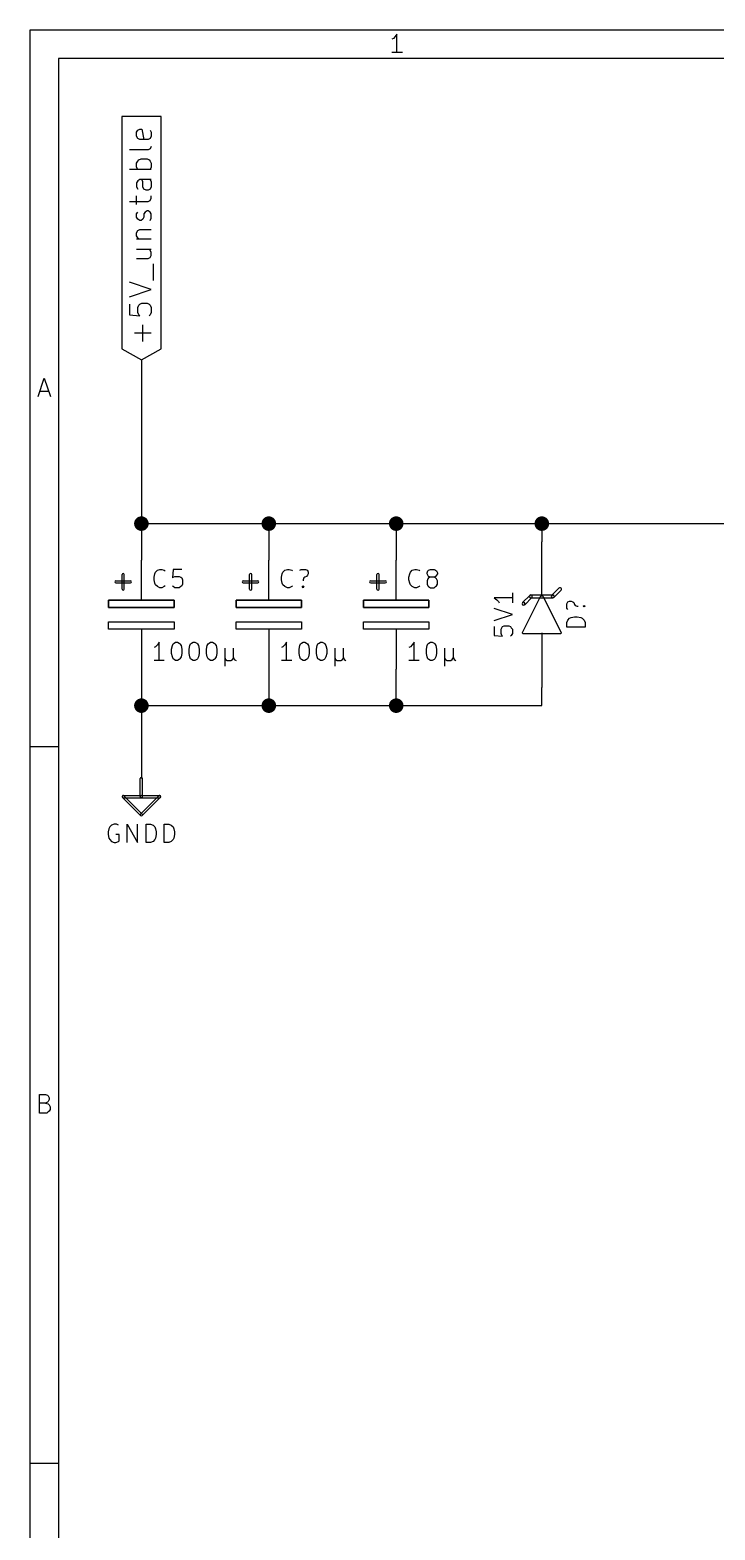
# Model space of a CAD drawing. Extents: x 10 to 287, y -200 to -10.
# Drawn here: x 10 to 57.8, y -114.7 to -10 of the extents above; entities that cross this region are included whole.
import ezdxf

# ---------------------------------------------------------------- set-up
doc = ezdxf.new("R2010")
doc.units = 0
doc.header["$MEASUREMENT"] = 0
doc.layers.add('BLACK', color=7, linetype='CONTINUOUS')
doc.layers.add('WHITE', color=7, linetype='CONTINUOUS')

msp = doc.modelspace()

# ---------------------------------------------------------------- linework, layer by layer
at = {"layer": 'Black'}
for p, q in [((10.0076, -10.0076), (10.0076, -200)), ((286.995, -10.0076), (10.0076, -10.0076)), ((35.4838, -10.4648), (35.3822, -10.5918)), ((35.6108, -10.287), (35.4838, -10.4648)), ((35.6108, -11.5824), (35.6108, -10.287)), ((35.3822, -10.5918), (35.2552, -10.6426)), ((11.9888, -11.9888), (11.9888, -198.018)), ((285.013, -11.9888), (11.9888, -11.9888)), ((35.9918, -11.5824), (35.2552, -11.5824)), ((17.78, -16.0528), (16.4084, -16.0528)), ((16.4084, -16.0528), (16.4084, -32.258)), ((19.1516, -16.0528), (17.78, -16.0528)), ((19.1516, -32.258), (19.1516, -16.0528)), ((17.4498, -17.145), (17.526, -16.9926)), ((17.4498, -17.4244), (17.4498, -17.145)), ((17.526, -17.5768), (17.4498, -17.4244)), ((17.526, -16.9926), (17.6784, -16.9164)), ((17.6784, -17.653), (17.526, -17.5768)), ((17.6784, -16.9164), (17.8054, -16.9164)), ((18.2626, -17.653), (17.6784, -17.653)), ((17.8054, -16.9164), (17.9578, -17.653)), ((18.3896, -17.5768), (18.2626, -17.653)), ((18.3896, -16.9926), (18.4658, -17.145)), ((18.4658, -17.4244), (18.3896, -17.5768)), ((18.4658, -17.145), (18.4658, -17.4244)), ((18.2626, -18.3642), (16.9418, -18.3642)), ((18.3896, -18.288), (18.2626, -18.3642)), ((18.4658, -18.1356), (18.3896, -18.288)), ((18.4658, -19.7358), (16.9418, -19.7358)), ((17.4498, -19.304), (17.526, -19.1516)), ((17.4498, -19.5834), (17.4498, -19.304)), ((17.526, -19.7358), (17.4498, -19.5834)), ((17.526, -19.1516), (17.6022, -19.0754)), ((17.6022, -19.0754), (17.7546, -18.9992)), ((17.7546, -18.9992), (18.1864, -18.9992)), ((18.1864, -18.9992), (18.3134, -19.0754)), ((18.3134, -19.0754), (18.3896, -19.1516)), ((18.3896, -19.1516), (18.4658, -19.304)), ((18.4658, -19.5834), (18.3896, -19.7358)), ((18.4658, -19.304), (18.4658, -19.5834)), ((17.526, -20.5232), (17.4498, -20.6756)), ((17.4498, -20.6756), (17.4498, -20.955)), ((17.6784, -20.447), (17.526, -20.5232)), ((18.4658, -20.447), (17.6784, -20.447)), ((17.8816, -20.5994), (17.8054, -20.447)), ((17.8816, -20.955), (17.8816, -20.5994)), ((18.3896, -20.447), (18.4658, -20.5994)), ((18.4658, -20.5994), (18.4658, -20.955)), ((16.9418, -21.971), (18.2626, -21.971)), ((17.4498, -20.955), (17.526, -21.1074)), ((17.4498, -22.1742), (17.4498, -21.59)), ((17.9578, -21.1074), (17.8816, -20.955)), ((18.1102, -21.1836), (17.9578, -21.1074)), ((18.2626, -21.1836), (18.1102, -21.1836)), ((18.3896, -21.1074), (18.2626, -21.1836)), ((18.2626, -21.971), (18.3896, -21.8948)), ((18.4658, -20.955), (18.3896, -21.1074)), ((18.3896, -21.8948), (18.4658, -21.7424)), ((18.4658, -21.7424), (18.4658, -21.59)), ((17.4498, -22.8346), (17.526, -22.7076)), ((17.4498, -23.0632), (17.4498, -22.8346)), ((18.034, -22.7076), (17.9578, -22.8346)), ((17.9578, -22.8346), (17.9578, -23.0632)), ((18.1864, -22.6314), (18.034, -22.7076)), ((18.2626, -22.6314), (18.1864, -22.6314)), ((18.3896, -22.7076), (18.2626, -22.6314)), ((18.4658, -22.8346), (18.3896, -22.7076)), ((18.4658, -23.1394), (18.4658, -22.8346)), ((17.526, -23.2156), (17.4498, -23.0632)), ((17.4498, -24.1554), (17.526, -24.003)), ((17.6784, -23.2918), (17.526, -23.2156)), ((17.526, -24.003), (17.6784, -23.9268)), ((17.7546, -23.2918), (17.6784, -23.2918)), ((17.6784, -23.9268), (18.4658, -23.9268)), ((17.8816, -23.2156), (17.7546, -23.2918)), ((17.9578, -23.0632), (17.8816, -23.2156)), ((18.3896, -23.2918), (18.4658, -23.1394)), ((17.4498, -24.3586), (17.4498, -24.1554)), ((17.526, -24.511), (17.4498, -24.3586)), ((17.4498, -24.5872), (18.4658, -24.5872)), ((17.6022, -24.5872), (17.526, -24.511)), ((17.4498, -25.2984), (18.4658, -25.2984)), ((17.4498, -25.9588), (18.2626, -25.9588)), ((18.2626, -25.9588), (18.3896, -25.8826)), ((18.3896, -25.3746), (18.3134, -25.2984)), ((18.4658, -25.527), (18.3896, -25.3746)), ((18.3896, -25.8826), (18.4658, -25.7302)), ((18.4658, -25.7302), (18.4658, -25.527)), ((18.6182, -27.4828), (18.6182, -26.3144)), ((18.4658, -28.1178), (16.9418, -27.6098)), ((16.9418, -28.6258), (18.4658, -28.1178)), ((16.9418, -29.1338), (16.9418, -29.8704)), ((17.526, -29.3624), (17.6022, -29.21)), ((17.6022, -29.21), (17.6784, -29.1338)), ((17.6784, -29.1338), (17.8054, -29.0576)), ((17.8054, -29.0576), (18.1864, -29.0576)), ((18.1864, -29.0576), (18.3134, -29.1338)), ((18.3134, -29.1338), (18.3896, -29.21)), ((18.3896, -29.21), (18.4658, -29.3624)), ((16.9418, -29.8704), (17.6784, -29.9466)), ((17.526, -29.718), (17.526, -29.3624)), ((17.6022, -29.8704), (17.526, -29.718)), ((17.6784, -29.9466), (17.6022, -29.8704)), ((18.3896, -29.8704), (18.3134, -29.9466)), ((18.4658, -29.718), (18.3896, -29.8704)), ((18.4658, -29.3624), (18.4658, -29.718)), ((18.4658, -31.1658), (17.2974, -31.1658)), ((17.8816, -31.75), (17.8816, -30.5816)), ((16.4084, -32.258), (17.78, -33.02)), ((17.78, -33.02), (19.1516, -32.258)), ((17.78, -33.02), (17.78, -46.99)), ((10.5664, -35.5854), (10.9982, -34.29)), ((10.9982, -34.29), (11.43, -35.5854)), ((10.6934, -35.2044), (11.303, -35.2044)), ((17.78, -44.45), (88.9, -44.45)), ((26.67, -44.45), (26.67, -46.99)), ((35.56, -44.45), (35.56, -46.99)), ((45.72, -44.45), (45.72, -45.72)), ((45.72, -49.53), (45.72, -45.72)), ((17.78, -49.784), (17.78, -46.99)), ((26.67, -49.784), (26.67, -46.99)), ((35.56, -49.784), (35.56, -46.99)), ((16.4338, -49.022), (16.4338, -48.006)), ((16.5862, -49.022), (16.5862, -48.006)), ((25.3238, -49.022), (25.3238, -48.006)), ((25.4762, -49.022), (25.4762, -48.006)), ((34.2138, -49.022), (34.2138, -48.006)), ((34.3662, -49.022), (34.3662, -48.006)), ((16.002, -48.4378), (17.018, -48.4378)), ((16.002, -48.5902), (17.018, -48.5902)), ((24.892, -48.4378), (25.908, -48.4378)), ((24.892, -48.5902), (25.908, -48.5902)), ((33.782, -48.4378), (34.798, -48.4378)), ((33.782, -48.5902), (34.798, -48.5902)), ((46.9138, -48.9458), (46.4058, -49.4538)), ((47.0662, -49.0982), (46.5582, -49.6062)), ((15.494, -50.292), (15.494, -49.784)), ((15.494, -49.784), (15.494, -50.292)), ((20.066, -49.784), (15.494, -49.784)), ((15.494, -49.784), (20.066, -49.784)), ((20.066, -49.784), (20.066, -50.292)), ((20.066, -50.292), (20.066, -49.784)), ((24.384, -50.292), (24.384, -49.784)), ((24.384, -49.784), (24.384, -50.292)), ((28.956, -49.784), (24.384, -49.784)), ((24.384, -49.784), (28.956, -49.784)), ((28.956, -49.784), (28.956, -50.292)), ((28.956, -50.292), (28.956, -49.784)), ((33.274, -50.292), (33.274, -49.784)), ((33.274, -49.784), (33.274, -50.292)), ((37.846, -49.784), (33.274, -49.784)), ((33.274, -49.784), (37.846, -49.784)), ((37.846, -49.784), (37.846, -50.292)), ((37.846, -50.292), (37.846, -49.784)), ((43.6626, -49.6316), (42.3926, -49.6316)), ((42.3926, -49.6316), (42.5704, -49.7586)), ((42.5704, -49.7586), (42.6974, -49.8856)), ((42.6974, -49.8856), (42.7482, -49.9872)), ((43.6626, -49.276), (43.6626, -49.9872)), ((44.8818, -49.4538), (44.3738, -49.9618)), ((44.3738, -52.0446), (45.6438, -49.4792)), ((45.0342, -49.6062), (44.5262, -50.1142)), ((44.958, -49.4284), (46.482, -49.4284)), ((44.958, -49.6316), (46.482, -49.6316)), ((45.6438, -49.4792), (45.6692, -49.4792)), ((45.6692, -49.4792), (45.6946, -49.4538)), ((45.6946, -49.4538), (45.7454, -49.4538)), ((45.7454, -49.4538), (45.7962, -49.5046)), ((45.7962, -49.5046), (47.0662, -52.0446)), ((15.494, -50.292), (20.066, -50.292)), ((20.066, -50.292), (15.494, -50.292)), ((24.384, -50.292), (28.956, -50.292)), ((28.956, -50.292), (24.384, -50.292)), ((33.274, -50.292), (37.846, -50.292)), ((37.846, -50.292), (33.274, -50.292)), ((43.6626, -50.8), (42.3926, -50.3682)), ((42.3926, -51.2064), (43.6626, -50.8)), ((15.494, -51.816), (15.494, -51.308)), ((15.494, -51.308), (20.066, -51.308)), ((20.066, -51.816), (15.494, -51.816)), ((17.78, -51.816), (17.78, -54.61)), ((20.066, -51.308), (20.066, -51.816)), ((24.384, -51.816), (24.384, -51.308)), ((24.384, -51.308), (28.956, -51.308)), ((28.956, -51.816), (24.384, -51.816)), ((26.67, -51.816), (26.67, -54.61)), ((28.956, -51.308), (28.956, -51.816)), ((33.274, -51.816), (33.274, -51.308)), ((33.274, -51.308), (37.846, -51.308)), ((37.846, -51.816), (33.274, -51.816)), ((35.56, -51.816), (35.56, -54.61)), ((37.846, -51.308), (37.846, -51.816)), ((42.3926, -51.6382), (42.3926, -52.2478)), ((42.3926, -52.2478), (42.9768, -52.2986)), ((42.8752, -51.816), (42.926, -51.7144)), ((42.8752, -52.1208), (42.8752, -51.816)), ((42.926, -52.2478), (42.8752, -52.1208)), ((42.926, -51.7144), (42.9768, -51.6382)), ((42.9768, -52.2986), (42.926, -52.2478)), ((42.9768, -51.6382), (43.1038, -51.5874)), ((43.1038, -51.5874), (43.4086, -51.5874)), ((43.4086, -51.5874), (43.5356, -51.6382)), ((43.5356, -51.6382), (43.5864, -51.7144)), ((43.5864, -52.2478), (43.5356, -52.2986)), ((43.5864, -51.7144), (43.6626, -51.816)), ((43.6626, -52.1208), (43.5864, -52.2478)), ((43.6626, -51.816), (43.6626, -52.1208)), ((44.3738, -52.0954), (44.3738, -52.0446)), ((44.4246, -52.1462), (44.3738, -52.0954)), ((47.0154, -52.1462), (44.4246, -52.1462)), ((45.72, -52.07), (45.72, -55.88)), ((47.0662, -52.0954), (47.0154, -52.1462)), ((47.0662, -52.0446), (47.0662, -52.0954)), ((18.7706, -53.0352), (18.669, -53.086)), ((18.8976, -52.9082), (18.7706, -53.0352)), ((19.0246, -52.7304), (18.8976, -52.9082)), ((19.0246, -54.0004), (19.0246, -52.7304)), ((19.8882, -53.213), (19.939, -52.959)), ((19.8882, -53.5178), (19.8882, -53.213)), ((19.939, -52.959), (19.9898, -52.832)), ((19.9898, -52.832), (20.066, -52.7812)), ((20.066, -52.7812), (20.1676, -52.7304)), ((20.1676, -52.7304), (20.2946, -52.7304)), ((20.2946, -52.7304), (20.4216, -52.7812)), ((20.4216, -52.7812), (20.4724, -52.832)), ((20.4724, -52.832), (20.5486, -52.959)), ((20.5486, -52.959), (20.5994, -53.213)), ((20.5994, -53.213), (20.5994, -53.5178)), ((21.1074, -53.213), (21.1582, -52.959)), ((21.1074, -53.5178), (21.1074, -53.213)), ((21.1582, -52.959), (21.209, -52.832)), ((21.209, -52.832), (21.2852, -52.7812)), ((21.2852, -52.7812), (21.3868, -52.7304)), ((21.3868, -52.7304), (21.5138, -52.7304)), ((21.5138, -52.7304), (21.6408, -52.7812)), ((21.6408, -52.7812), (21.6916, -52.832)), ((21.6916, -52.832), (21.7678, -52.959)), ((21.7678, -52.959), (21.8186, -53.213)), ((21.8186, -53.213), (21.8186, -53.5178)), ((22.3266, -53.213), (22.3774, -52.959)), ((22.3266, -53.5178), (22.3266, -53.213)), ((22.3774, -52.959), (22.4282, -52.832)), ((22.4282, -52.832), (22.5044, -52.7812)), ((22.5044, -52.7812), (22.606, -52.7304)), ((22.606, -52.7304), (22.733, -52.7304)), ((22.733, -52.7304), (22.86, -52.7812)), ((22.86, -52.7812), (22.9108, -52.832)), ((22.9108, -52.832), (22.987, -52.959)), ((22.987, -52.959), (23.0378, -53.213)), ((23.0378, -53.213), (23.0378, -53.5178)), ((23.5966, -53.1368), (23.5966, -54.4068)), ((24.2062, -53.7972), (24.2062, -53.1368)), ((27.6606, -53.0352), (27.559, -53.086)), ((27.7876, -52.9082), (27.6606, -53.0352)), ((27.9146, -52.7304), (27.7876, -52.9082)), ((27.9146, -54.0004), (27.9146, -52.7304)), ((28.7782, -53.213), (28.829, -52.959)), ((28.7782, -53.5178), (28.7782, -53.213)), ((28.829, -52.959), (28.8798, -52.832)), ((28.8798, -52.832), (28.956, -52.7812)), ((28.956, -52.7812), (29.0576, -52.7304)), ((29.0576, -52.7304), (29.1846, -52.7304)), ((29.1846, -52.7304), (29.3116, -52.7812)), ((29.3116, -52.7812), (29.3624, -52.832)), ((29.3624, -52.832), (29.4386, -52.959)), ((29.4386, -52.959), (29.4894, -53.213)), ((29.4894, -53.213), (29.4894, -53.5178)), ((29.9974, -53.213), (30.0482, -52.959)), ((29.9974, -53.5178), (29.9974, -53.213)), ((30.0482, -52.959), (30.099, -52.832)), ((30.099, -52.832), (30.1752, -52.7812)), ((30.1752, -52.7812), (30.2768, -52.7304)), ((30.2768, -52.7304), (30.4038, -52.7304)), ((30.4038, -52.7304), (30.5308, -52.7812)), ((30.5308, -52.7812), (30.5816, -52.832)), ((30.5816, -52.832), (30.6578, -52.959)), ((30.6578, -52.959), (30.7086, -53.213)), ((30.7086, -53.213), (30.7086, -53.5178)), ((31.2674, -53.1368), (31.2674, -54.4068)), ((31.877, -53.7972), (31.877, -53.1368)), ((36.5506, -53.0352), (36.449, -53.086)), ((36.6776, -52.9082), (36.5506, -53.0352)), ((36.8046, -52.7304), (36.6776, -52.9082)), ((36.8046, -54.0004), (36.8046, -52.7304)), ((37.6682, -53.213), (37.719, -52.959)), ((37.6682, -53.5178), (37.6682, -53.213)), ((37.719, -52.959), (37.7698, -52.832)), ((37.7698, -52.832), (37.846, -52.7812)), ((37.846, -52.7812), (37.9476, -52.7304)), ((37.9476, -52.7304), (38.0746, -52.7304)), ((38.0746, -52.7304), (38.2016, -52.7812)), ((38.2016, -52.7812), (38.2524, -52.832)), ((38.2524, -52.832), (38.3286, -52.959)), ((38.3286, -52.959), (38.3794, -53.213)), ((38.3794, -53.213), (38.3794, -53.5178)), ((38.9382, -53.1368), (38.9382, -54.4068)), ((39.5478, -53.7972), (39.5478, -53.1368)), ((19.3802, -54.0004), (18.669, -54.0004)), ((19.939, -53.7464), (19.8882, -53.5178)), ((19.9898, -53.8734), (19.939, -53.7464)), ((20.066, -53.9242), (19.9898, -53.8734)), ((20.1676, -54.0004), (20.066, -53.9242)), ((20.2946, -54.0004), (20.1676, -54.0004)), ((20.4216, -53.9242), (20.2946, -54.0004)), ((20.4724, -53.8734), (20.4216, -53.9242)), ((20.5486, -53.7464), (20.4724, -53.8734)), ((20.5994, -53.5178), (20.5486, -53.7464)), ((21.1582, -53.7464), (21.1074, -53.5178)), ((21.209, -53.8734), (21.1582, -53.7464)), ((21.2852, -53.9242), (21.209, -53.8734)), ((21.3868, -54.0004), (21.2852, -53.9242)), ((21.5138, -54.0004), (21.3868, -54.0004)), ((21.6408, -53.9242), (21.5138, -54.0004)), ((21.6916, -53.8734), (21.6408, -53.9242)), ((21.7678, -53.7464), (21.6916, -53.8734)), ((21.8186, -53.5178), (21.7678, -53.7464)), ((22.3774, -53.7464), (22.3266, -53.5178)), ((22.4282, -53.8734), (22.3774, -53.7464)), ((22.5044, -53.9242), (22.4282, -53.8734)), ((22.606, -54.0004), (22.5044, -53.9242)), ((22.733, -54.0004), (22.606, -54.0004)), ((22.86, -53.9242), (22.733, -54.0004)), ((22.9108, -53.8734), (22.86, -53.9242)), ((22.987, -53.7464), (22.9108, -53.8734)), ((23.0378, -53.5178), (22.987, -53.7464)), ((23.5966, -53.7972), (23.6474, -53.9242)), ((23.6474, -53.9242), (23.7744, -54.0004)), ((23.7744, -54.0004), (24.0284, -54.0004)), ((24.0284, -54.0004), (24.13, -53.9242)), ((24.13, -53.9242), (24.2062, -53.7972)), ((24.2062, -53.7972), (24.257, -53.9242)), ((24.257, -53.9242), (24.384, -54.0004)), ((28.2702, -54.0004), (27.559, -54.0004)), ((28.829, -53.7464), (28.7782, -53.5178)), ((28.8798, -53.8734), (28.829, -53.7464)), ((28.956, -53.9242), (28.8798, -53.8734)), ((29.0576, -54.0004), (28.956, -53.9242)), ((29.1846, -54.0004), (29.0576, -54.0004)), ((29.3116, -53.9242), (29.1846, -54.0004)), ((29.3624, -53.8734), (29.3116, -53.9242)), ((29.4386, -53.7464), (29.3624, -53.8734)), ((29.4894, -53.5178), (29.4386, -53.7464)), ((30.0482, -53.7464), (29.9974, -53.5178)), ((30.099, -53.8734), (30.0482, -53.7464)), ((30.1752, -53.9242), (30.099, -53.8734)), ((30.2768, -54.0004), (30.1752, -53.9242)), ((30.4038, -54.0004), (30.2768, -54.0004)), ((30.5308, -53.9242), (30.4038, -54.0004)), ((30.5816, -53.8734), (30.5308, -53.9242)), ((30.6578, -53.7464), (30.5816, -53.8734)), ((30.7086, -53.5178), (30.6578, -53.7464)), ((31.2674, -53.7972), (31.3182, -53.9242)), ((31.3182, -53.9242), (31.4452, -54.0004)), ((31.4452, -54.0004), (31.6992, -54.0004)), ((31.6992, -54.0004), (31.8008, -53.9242)), ((31.8008, -53.9242), (31.877, -53.7972)), ((31.877, -53.7972), (31.9278, -53.9242)), ((31.9278, -53.9242), (32.0548, -54.0004)), ((37.1602, -54.0004), (36.449, -54.0004)), ((37.719, -53.7464), (37.6682, -53.5178)), ((37.7698, -53.8734), (37.719, -53.7464)), ((37.846, -53.9242), (37.7698, -53.8734)), ((37.9476, -54.0004), (37.846, -53.9242)), ((38.0746, -54.0004), (37.9476, -54.0004)), ((38.2016, -53.9242), (38.0746, -54.0004)), ((38.2524, -53.8734), (38.2016, -53.9242)), ((38.3286, -53.7464), (38.2524, -53.8734)), ((38.3794, -53.5178), (38.3286, -53.7464)), ((38.9382, -53.7972), (38.989, -53.9242)), ((38.989, -53.9242), (39.116, -54.0004)), ((39.116, -54.0004), (39.37, -54.0004)), ((39.37, -54.0004), (39.4716, -53.9242)), ((39.4716, -53.9242), (39.5478, -53.7972)), ((39.5478, -53.7972), (39.5986, -53.9242)), ((39.5986, -53.9242), (39.7256, -54.0004)), ((17.78, -54.61), (17.78, -62.23)), ((26.67, -54.61), (26.67, -57.15)), ((35.56, -57.15), (35.56, -54.61)), ((45.72, -57.15), (45.72, -55.88)), ((17.78, -57.15), (45.72, -57.15)), ((10.0076, -59.9948), (11.9888, -59.9948)), ((17.7038, -63.5), (17.7038, -62.23)), ((17.8562, -63.5), (17.8562, -62.23)), ((17.7292, -64.8208), (16.4592, -63.5508)), ((16.51, -63.4238), (17.78, -63.4238)), ((16.51, -63.5762), (17.78, -63.5762)), ((17.8308, -64.7192), (16.5608, -63.4492)), ((18.9992, -63.4492), (17.7292, -64.7192)), ((17.78, -63.4238), (19.05, -63.4238)), ((17.78, -63.5762), (19.05, -63.5762)), ((19.1008, -63.5508), (17.8308, -64.8208)), ((15.5194, -65.7352), (15.4686, -65.9638)), ((15.5702, -65.6082), (15.5194, -65.7352)), ((15.6972, -65.4812), (15.5702, -65.6082)), ((15.875, -65.4304), (15.6972, -65.4812)), ((16.0528, -65.4304), (15.875, -65.4304)), ((16.1798, -65.4812), (16.0528, -65.4304)), ((16.7894, -66.7004), (16.7894, -65.4304)), ((16.7894, -65.4304), (17.5006, -66.7004)), ((17.5006, -66.7004), (17.5006, -65.4304)), ((18.1102, -66.7004), (18.1102, -65.4304)), ((18.1102, -65.4304), (18.415, -65.4304)), ((18.415, -65.4304), (18.5928, -65.4812)), ((18.5928, -65.4812), (18.7198, -65.6082)), ((18.7198, -65.6082), (18.7706, -65.7352)), ((18.7706, -65.7352), (18.8214, -65.9638)), ((19.3802, -66.7004), (19.3802, -65.4304)), ((19.3802, -65.4304), (19.685, -65.4304)), ((19.685, -65.4304), (19.8628, -65.4812)), ((19.8628, -65.4812), (19.9898, -65.6082)), ((19.9898, -65.6082), (20.0406, -65.7352)), ((20.0406, -65.7352), (20.0914, -65.9638)), ((15.4686, -65.9638), (15.4686, -66.1416)), ((15.4686, -66.1416), (15.5194, -66.3956)), ((15.5194, -66.3956), (15.5702, -66.4972)), ((15.5702, -66.4972), (15.6972, -66.6242)), ((15.6972, -66.6242), (15.875, -66.7004)), ((15.875, -66.7004), (16.002, -66.7004)), ((16.2306, -66.1416), (16.002, -66.1416)), ((16.002, -66.7004), (16.1798, -66.6242)), ((16.1798, -66.6242), (16.2306, -66.5734)), ((16.2306, -66.5734), (16.2306, -66.1416)), ((18.415, -66.7004), (18.1102, -66.7004)), ((18.5928, -66.6242), (18.415, -66.7004)), ((18.7198, -66.4972), (18.5928, -66.6242)), ((18.7706, -66.3956), (18.7198, -66.4972)), ((18.8214, -66.1416), (18.7706, -66.3956)), ((18.8214, -65.9638), (18.8214, -66.1416)), ((19.685, -66.7004), (19.3802, -66.7004)), ((19.8628, -66.6242), (19.685, -66.7004)), ((19.9898, -66.4972), (19.8628, -66.6242)), ((20.0406, -66.3956), (19.9898, -66.4972)), ((20.0914, -66.1416), (20.0406, -66.3956)), ((20.0914, -65.9638), (20.0914, -66.1416)), ((10.668, -85.5726), (10.668, -84.2772)), ((10.668, -84.2772), (11.0998, -84.2772)), ((11.0998, -84.2772), (11.2268, -84.328)), ((11.2268, -84.328), (11.2776, -84.3788)), ((11.2776, -84.7598), (11.2268, -84.8106)), ((11.2776, -84.3788), (11.3538, -84.5058)), ((11.3538, -84.6328), (11.2776, -84.7598)), ((11.3538, -84.5058), (11.3538, -84.6328)), ((11.0998, -84.8868), (10.668, -84.8868)), ((11.176, -85.5726), (10.668, -85.5726)), ((11.2268, -84.8106), (11.0998, -84.8868)), ((11.0998, -84.8868), (11.2776, -84.9376)), ((11.2776, -85.4964), (11.176, -85.5726)), ((11.2776, -84.9376), (11.3538, -85.0138)), ((11.3538, -85.4456), (11.2776, -85.4964)), ((11.3538, -85.0138), (11.4046, -85.1408)), ((11.4046, -85.3186), (11.3538, -85.4456)), ((11.4046, -85.1408), (11.4046, -85.3186)), ((10.0076, -110.007), (11.9888, -110.007))]:
    msp.add_line(p, q, dxfattribs=at)
at = {"layer": 'Black', "const_width": 0.508}
for points in [[(17.526, -44.45, 1), (18.034, -44.45, 1)], [(26.416, -44.45, 1), (26.924, -44.45, 1)], [(35.306, -44.45, 1), (35.814, -44.45, 1)], [(45.466, -44.45, 1), (45.974, -44.45, 1)], [(17.526, -57.15, 1), (18.034, -57.15, 1)], [(26.416, -57.15, 1), (26.924, -57.15, 1)], [(35.306, -57.15, 1), (35.814, -57.15, 1)]]:
    msp.add_lwpolyline(points, format="xyb", close=True, dxfattribs=at)
at = {"layer": 'Black'}
for centre, radius, start, end in [((16.51, -48.006), 0.0762, 360, 540), ((25.4, -48.006), 0.0762, 360, 540), ((34.29, -48.006), 0.0762, 360, 540), ((16.002, -48.514), 0.0762, 90, 270), ((16.51, -49.022), 0.0762, 180, 360), ((17.018, -48.514), 0.0762, 270, 450), ((24.892, -48.514), 0.0762, 90, 270), ((25.4, -49.022), 0.0762, 180, 360), ((25.908, -48.514), 0.0762, 270, 450), ((33.782, -48.514), 0.0762, 90, 270), ((34.29, -49.022), 0.0762, 180, 360), ((34.798, -48.514), 0.0762, 270, 450), ((46.99, -49.022), 0.1016, 315, 495), ((44.45, -50.038), 0.1016, 0, 180), ((44.45, -50.038), 0.1016, 495, 675), ((44.45, -50.038), 0.1016, 180, 360), ((44.958, -49.53), 0.1016, 90, 270), ((44.958, -49.53), 0.1016, 315, 495), ((46.482, -49.53), 0.1016, 495, 675), ((46.482, -49.53), 0.1016, 270, 450), ((17.78, -62.23), 0.0762, 360, 540), ((16.51, -63.5), 0.0762, 405, 585), ((16.51, -63.5), 0.0762, 90, 270), ((17.78, -63.5), 0.0762, 90, 270), ((17.78, -63.5), 0.0762, 180, 360), ((17.78, -63.5), 0.0762, 270, 450), ((19.05, -63.5), 0.0762, 315, 495), ((19.05, -63.5), 0.0762, 270, 450), ((17.78, -64.77), 0.0762, 495, 675), ((17.78, -64.77), 0.0762, 225, 405)]:
    msp.add_arc(centre, radius, start, end, dxfattribs=at)
at = {"layer": 'White'}
for p, q in [((18.669, -48.1838), (18.7198, -47.9552)), ((18.7198, -47.9552), (18.7706, -47.8282)), ((18.7706, -47.8282), (18.8976, -47.7012)), ((18.8976, -47.7012), (19.0754, -47.6504)), ((19.0754, -47.6504), (19.2024, -47.6504)), ((19.2024, -47.6504), (19.3802, -47.7012)), ((19.3802, -47.7012), (19.431, -47.752)), ((19.9898, -47.6504), (19.939, -48.2346)), ((20.5994, -47.6504), (19.9898, -47.6504)), ((19.9898, -48.1838), (20.1168, -48.133)), ((20.1168, -48.133), (20.4216, -48.133)), ((20.4216, -48.133), (20.5232, -48.1838)), ((27.559, -48.1838), (27.6098, -47.9552)), ((27.6098, -47.9552), (27.6606, -47.8282)), ((27.6606, -47.8282), (27.7876, -47.7012)), ((27.7876, -47.7012), (27.9654, -47.6504)), ((27.9654, -47.6504), (28.0924, -47.6504)), ((28.0924, -47.6504), (28.2702, -47.7012)), ((28.2702, -47.7012), (28.321, -47.752)), ((28.829, -47.7012), (28.9306, -47.6504)), ((28.9306, -47.6504), (29.2354, -47.6504)), ((29.3116, -48.133), (29.1846, -48.1838)), ((29.2354, -47.6504), (29.3624, -47.7012)), ((29.3624, -48.0568), (29.3116, -48.133)), ((29.3624, -47.7012), (29.4132, -47.8282)), ((29.4132, -47.9552), (29.3624, -48.0568)), ((29.4132, -47.8282), (29.4132, -47.9552)), ((36.449, -48.1838), (36.4998, -47.9552)), ((36.4998, -47.9552), (36.5506, -47.8282)), ((36.5506, -47.8282), (36.6776, -47.7012)), ((36.6776, -47.7012), (36.8554, -47.6504)), ((36.8554, -47.6504), (36.9824, -47.6504)), ((36.9824, -47.6504), (37.1602, -47.7012)), ((37.1602, -47.7012), (37.211, -47.752)), ((37.719, -47.879), (37.7698, -47.752)), ((37.719, -47.9552), (37.719, -47.879)), ((37.7698, -48.0568), (37.719, -47.9552)), ((37.7698, -47.752), (37.8206, -47.7012)), ((37.8206, -48.133), (37.7698, -48.0568)), ((37.8206, -47.7012), (37.9476, -47.6504)), ((37.9476, -48.1838), (37.8206, -48.133)), ((37.9476, -47.6504), (38.2016, -47.6504)), ((38.2016, -47.6504), (38.3032, -47.7012)), ((38.3032, -48.133), (38.2016, -48.1838)), ((38.3032, -47.7012), (38.3794, -47.752)), ((38.3794, -48.0568), (38.3032, -48.133)), ((38.3794, -47.752), (38.4302, -47.879)), ((38.4302, -47.9552), (38.3794, -48.0568)), ((38.4302, -47.879), (38.4302, -47.9552)), ((18.669, -48.3616), (18.669, -48.1838)), ((18.7198, -48.6156), (18.669, -48.3616)), ((18.7706, -48.7172), (18.7198, -48.6156)), ((18.8976, -48.8442), (18.7706, -48.7172)), ((19.0754, -48.9204), (18.8976, -48.8442)), ((19.2024, -48.9204), (19.0754, -48.9204)), ((19.3802, -48.8442), (19.2024, -48.9204)), ((19.431, -48.7934), (19.3802, -48.8442)), ((19.939, -48.2346), (19.9898, -48.1838)), ((19.9898, -48.8442), (19.939, -48.7934)), ((20.1168, -48.9204), (19.9898, -48.8442)), ((20.4216, -48.9204), (20.1168, -48.9204)), ((20.5232, -48.8442), (20.4216, -48.9204)), ((20.5232, -48.1838), (20.5994, -48.2346)), ((20.5994, -48.7934), (20.5232, -48.8442)), ((20.5994, -48.2346), (20.6502, -48.3616)), ((20.6502, -48.6664), (20.5994, -48.7934)), ((20.6502, -48.3616), (20.6502, -48.6664)), ((27.559, -48.3616), (27.559, -48.1838)), ((27.6098, -48.6156), (27.559, -48.3616)), ((27.6606, -48.7172), (27.6098, -48.6156)), ((27.7876, -48.8442), (27.6606, -48.7172)), ((27.9654, -48.9204), (27.7876, -48.8442)), ((28.0924, -48.9204), (27.9654, -48.9204)), ((28.2702, -48.8442), (28.0924, -48.9204)), ((28.321, -48.7934), (28.2702, -48.8442)), ((29.0068, -48.8442), (29.0576, -48.7934)), ((29.0576, -48.9204), (29.0068, -48.8442)), ((29.1084, -48.2346), (29.0576, -48.3616)), ((29.0576, -48.3616), (29.0576, -48.4378)), ((29.0576, -48.7934), (29.1084, -48.8442)), ((29.0576, -48.7934), (29.0576, -48.9204)), ((29.1084, -48.8442), (29.0576, -48.9204)), ((29.1846, -48.1838), (29.1084, -48.2346)), ((36.449, -48.3616), (36.449, -48.1838)), ((36.4998, -48.6156), (36.449, -48.3616)), ((36.5506, -48.7172), (36.4998, -48.6156)), ((36.6776, -48.8442), (36.5506, -48.7172)), ((36.8554, -48.9204), (36.6776, -48.8442)), ((36.9824, -48.9204), (36.8554, -48.9204)), ((37.1602, -48.8442), (36.9824, -48.9204)), ((37.211, -48.7934), (37.1602, -48.8442)), ((37.7698, -48.3108), (37.719, -48.4378)), ((37.719, -48.4378), (37.719, -48.6664)), ((37.719, -48.6664), (37.7698, -48.7934)), ((37.8206, -48.2346), (37.7698, -48.3108)), ((37.7698, -48.7934), (37.8206, -48.8442)), ((37.9476, -48.1838), (37.8206, -48.2346)), ((37.8206, -48.8442), (37.9476, -48.9204)), ((38.2016, -48.1838), (37.9476, -48.1838)), ((37.9476, -48.9204), (38.2016, -48.9204)), ((38.3032, -48.2346), (38.2016, -48.1838)), ((38.2016, -48.9204), (38.3032, -48.8442)), ((38.3794, -48.3108), (38.3032, -48.2346)), ((38.3032, -48.8442), (38.3794, -48.7934)), ((38.4302, -48.4378), (38.3794, -48.3108)), ((38.3794, -48.7934), (38.4302, -48.6664)), ((38.4302, -48.6664), (38.4302, -48.4378)), ((47.4726, -50.038), (47.5234, -49.911)), ((47.4726, -50.3428), (47.4726, -50.038)), ((47.5234, -49.911), (47.6504, -49.8602)), ((47.6504, -49.8602), (47.7774, -49.8602)), ((47.7774, -49.8602), (47.879, -49.911)), ((47.879, -49.911), (47.9552, -49.9618)), ((47.9552, -49.9618), (48.006, -50.0888)), ((48.006, -50.0888), (48.0568, -50.165)), ((48.0568, -50.165), (48.1838, -50.2158)), ((48.1838, -50.2158), (48.26, -50.2158)), ((48.6156, -50.2158), (48.6664, -50.165)), ((48.6664, -50.2666), (48.6156, -50.2158)), ((48.6156, -50.2158), (48.7426, -50.2158)), ((48.6664, -50.165), (48.7426, -50.2158)), ((48.7426, -50.2158), (48.6664, -50.2666)), ((47.5234, -50.4444), (47.4726, -50.3428)), ((47.4726, -51.3588), (47.5234, -51.181)), ((47.5234, -51.181), (47.6504, -51.054)), ((47.6504, -51.054), (47.7774, -51.0032)), ((47.7774, -51.0032), (48.006, -50.9524)), ((48.006, -50.9524), (48.1838, -50.9524)), ((48.1838, -50.9524), (48.4378, -51.0032)), ((48.4378, -51.0032), (48.5394, -51.054)), ((48.5394, -51.054), (48.6664, -51.181)), ((48.6664, -51.181), (48.7426, -51.3588)), ((47.4726, -51.6636), (47.4726, -51.3588)), ((48.7426, -51.6636), (47.4726, -51.6636)), ((48.7426, -51.3588), (48.7426, -51.6636))]:
    msp.add_line(p, q, dxfattribs=at)

doc.saveas('drawing.dxf')
